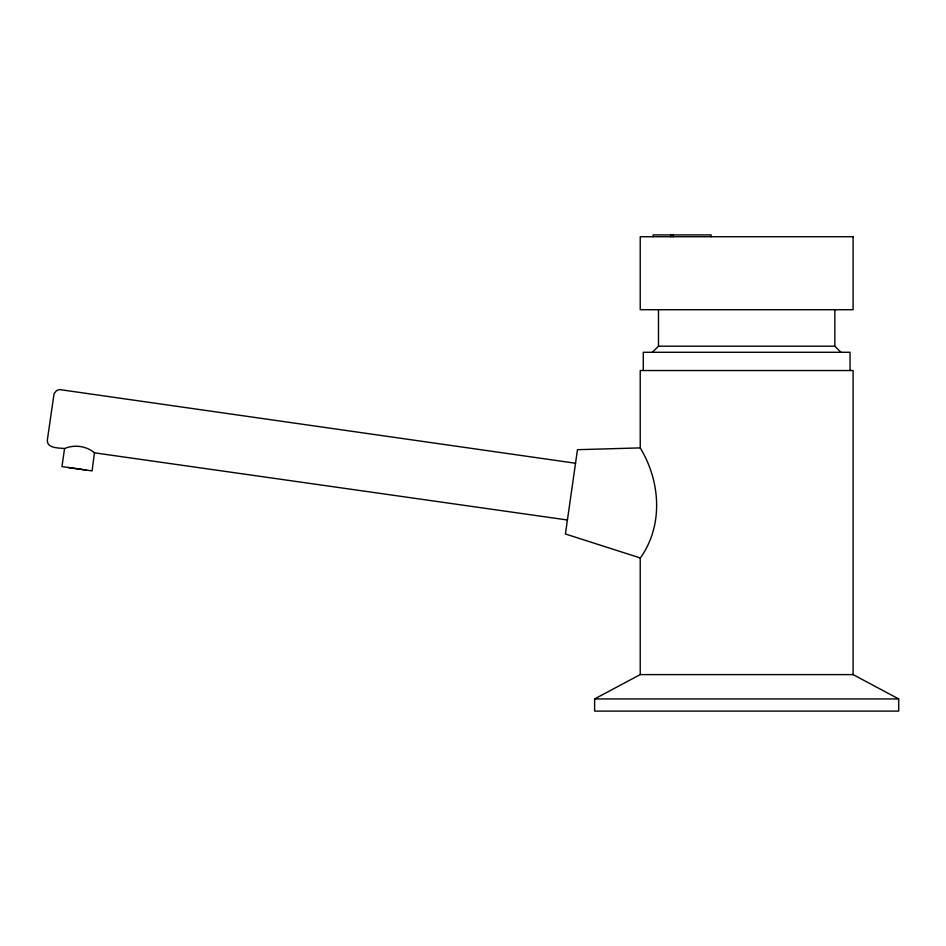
<?xml version="1.0" encoding="UTF-8"?>
<svg xmlns="http://www.w3.org/2000/svg" width="946" height="946" viewBox="0 0 946 946"><rect width="100%" height="100%" fill="white"/><g stroke="black" fill="none" stroke-linecap="round" stroke-linejoin="round"><path stroke-width="1.42" d="M672.996 236.725L673.138 234.904M567.423 520.004L94.659 452.85C86.299 445.98 74.509 444.301 64.553 448.546C59.16 447.825 46.2 448.641 47.406 439.594L54.052 393.761L56.618 390.485L59.633 389.575L575.546 463.244M64.553 448.546L61.975 466.603L79.641 469.133M640.229 674.604L640.229 558.175C663.607 525.385 660.545 481.348 640.229 447.896L640.229 370.525L853.091 370.525L853.091 674.604L898.7 698.928L898.7 711.096L594.62 711.096L594.62 698.928L640.229 674.604L853.091 674.604M640.347 557.986L565.424 533.982L577.474 449.693L640.229 447.896M652.397 352.279L658.475 346.201L658.475 309.709M658.475 346.201L834.845 346.201L840.923 352.279M594.62 698.928L898.7 698.928M86.062 470.056L84.844 469.878M84.549 469.843L67.994 467.466M80.114 469.204L92.081 470.907L94.446 452.696M850.052 370.525L850.052 352.279L643.268 352.279L643.268 370.525M834.845 309.709L834.845 346.201M711.108 236.725L711.108 234.904L653.095 234.904L653.095 236.725M671.033 234.904L671.033 236.725M853.091 236.725L640.229 236.725L640.229 309.709L853.091 309.709L853.091 236.725"/></g></svg>
